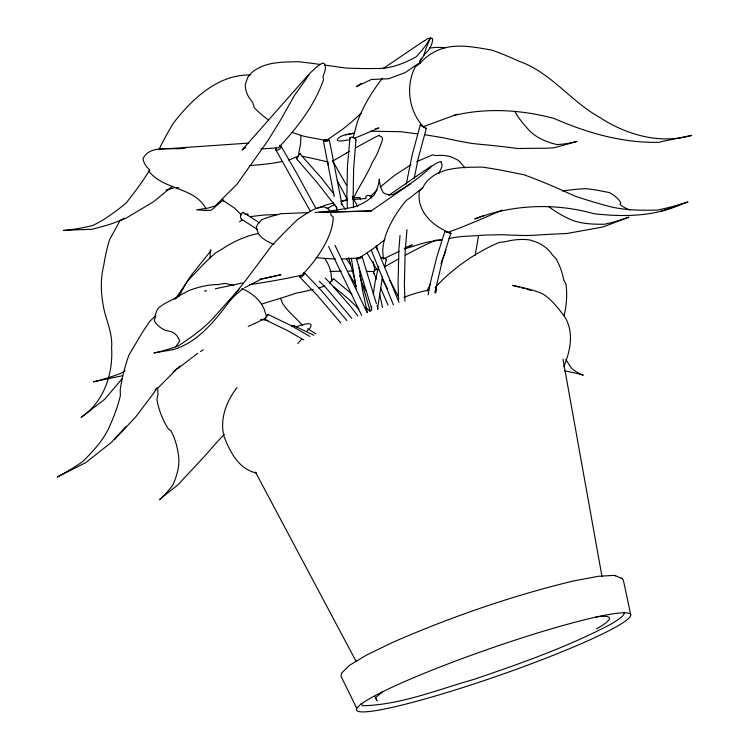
<?xml version="1.0" encoding="UTF-8"?>
<svg xmlns="http://www.w3.org/2000/svg" width="749" height="749" viewBox="0 0 749 749"><rect width="100%" height="100%" fill="white"/><g stroke="black" fill="none" stroke-linecap="round" stroke-linejoin="round"><path stroke-width="1.12" d="M444.906 231.366L450.832 233.314L444.906 231.366L436.929 256.645L430.45 282.429L428.091 294.919M336.807 207.838L317.164 182.606L296.417 158.666L299.787 153.657L321.059 177.541L333.876 194M300.152 153.433L299.759 154.378M377.449 309.215L382.542 276.381M371.279 310.666L371.579 306.182M406.95 229.671L405.181 251.355L404.394 283.974L404.937 301.117M347.405 208.325L346.881 195.789L347.461 166.156L349.998 137.516C351.993 136.224 355.494 137.797 355.962 140.1L353.65 168.132L353.125 197.287L353.575 207.763M400.022 235.57L398.88 249.483L398.065 282.626L398.608 300.424M210.366 249.698L210.048 257.778M478.442 236.225L475.222 255.278M373.302 294.376L375.109 281.924L378.657 266.195M327.688 162.121L328.305 164.855M434.804 292.765L442.893 258.405L450.832 233.314M353.107 137.947L357.198 122.508A105.253 53.881 -46.2 0 1 382.561 78.111M406.258 184.179L412.296 154.537L420.311 124.868L426.293 128.491L418.354 157.908L414.244 178.103M384.537 267.468L386.287 259.678M564.016 315.769L564.652 313.232A120.879 101.387 -12.7 0 0 566.413 287.953L565.972 284.143L563.763 280.023L562.536 274.658A121.319 92.679 -19.1 0 0 555.964 258.555L552.341 254.81A61.184 41.822 -25.9 0 0 536.2 242.058L530.217 240.036A61.287 35.952 -30 0 0 504.508 241.861L499.265 242.386A93.541 44.107 -33.7 0 0 442.715 279.705L435.253 287.382M441.423 262.197L441.929 260.512M435.515 293.093L436.489 289.985M438.895 173.599L439.588 171.484A69.02 12.677 -36.9 0 0 441.227 163.132L441.376 161.709A137.853 8.07 -35.1 0 0 436.864 162.964L432.454 165.669A137.788 10.196 -34 0 1 417.905 178.196L410.115 183.926A160.277 4.897 -35.1 0 1 396.68 192.306L393.047 194.59L389.78 194.777L384.733 193.701L382.926 192.147A158.751 57.617 -42.2 0 1 379.35 179.02A161.943 76.726 -1.5 0 1 374.238 194.965C367.122 201.65 357.685 207.042 347.808 208.175A163.769 21.234 -1.9 0 1 324.12 211.817L315.104 212.426M430.104 284.395L427.061 291.211M440.955 263.648L441.18 263.039M355.962 140.1L355.457 140.784M276.044 147.937L275.735 149.66L310.273 211.087M563.782 366.626C570.27 351.393 574.202 332.687 565.158 317.576C558.894 308.813 551.994 299.974 542.941 293.964C533.325 289.751 522.905 287.466 512.653 285.406L519.141 287.157M353.771 197.811C359.408 185.612 367.422 174.601 372.478 162.065A60.435 21.506 -42 0 0 377.449 153.18L382.046 141.205A59.929 12.134 -36.4 0 0 381.484 136.739L379.266 135.906L379.387 135.185A99.711 3.698 -31.4 0 0 356.018 147.665M329.401 140.335C322.098 143.611 322.079 137.807 329.401 140.335L342.059 204.926M120.196 220.29L109.579 239.643A154.884 116.9 -57 0 0 103.811 265.174C99.889 280.266 101.012 295.789 104.336 310.985C107.519 323.325 112.668 334.784 111.61 348.051C113.202 374.21 103.699 402.222 81.135 417.333L104.514 399.479L122.153 378.704M426.293 128.491L421.406 125.682M247.797 215.15L247.91 213.877L244.942 214.579M175.369 298.898L177.794 295.424A164.977 29.876 -59.4 0 0 191.164 275.407L211.059 250.503M298.018 156.962L298.505 156.298M156.204 389.686L136.037 416.556L114.831 439.148M239.1 289.161C220.449 312.164 203.119 340.945 172.972 349.671M308.373 74.891L242.039 150.072L245.663 147.441M237.012 387.682C226.31 401.043 219.232 420.086 224.279 437.154C230.289 452.302 239.062 469.445 256.598 473.05M297.128 158.067L296.417 158.666M423.887 55.201L428.259 50.455A161.615 32.413 -27.7 0 0 432.622 39.894L432.557 38.648L429.926 38.283L426.874 38.948L424.674 40.877M175.706 346.824L179.788 340.973L178.477 338.361A160.595 42.159 -24 0 0 171.736 331.798L165.323 330.309A144.145 48.938 -24.7 0 1 154.94 321.649L154.144 319.954L155.418 317.51L155.399 315.441A144.089 33.04 -20.6 0 1 158.413 307.923L161.625 305.639A71.277 8.539 -16.9 0 1 176.979 297.531M370.212 196.678L377.093 189.918M158.367 387.523L179.891 365.971M155.886 315.301L150.128 320.984A130.579 67.747 -50.8 0 0 136.393 342.527L128.875 355.176L127.264 359.885A130.335 65.069 -59.9 0 0 120.224 389.78L120.374 395.622L119.334 399.816A152.599 85.648 -47.9 0 1 110.309 424.711C104.523 439.054 93.522 450.832 82.699 461.618A153.039 86.322 -24 0 1 57.214 477.029L85.629 462.713L111.844 442.013L116.572 436.77A132.133 1.741 -46.7 0 0 125.879 426.612M306.968 330.974L309.843 328.287A96.312 10.992 -31 0 0 299.375 325.721L296.117 326.873M173.01 372.122L177.307 368.283M380.23 187.053L394.451 175.463L411.014 164.696M228.417 301.248L242.938 288.571M222.509 200.563L211.246 210.235L206.499 210.506M382.318 691.973L375.567 697.694L376.981 700.624L374.8 696.514M172.167 186.398L153.873 201.537L126.188 218.062L120.907 220.449M266.269 317.426L265.539 317.969A103.493 3.511 -21.3 0 1 251.907 324.748M420.198 63.253L415.227 66.942C405.349 86.172 408.748 110.749 423.297 126.693L457.293 114.232M239.549 221.863L241.955 220.103M125.092 370.914L121.038 373.264A148.461 91.575 -7.7 0 1 93.466 381.84A128.641 7.172 -12.1 0 1 122.106 375.82M388.628 195.433L431.33 166.016M410.227 183.982L371.12 210.975L365.175 211.583M418.625 63.393L405.078 72.653L388.553 78.748L371.354 79.488L356.421 86.622L361.233 83.364M383.348 68.402L424.655 40.455M124.053 218.202C114.419 223.848 102.753 226.367 92.052 229.288A131.571 12.106 -4.3 0 0 63.384 230.458A145.081 114.457 -13.9 0 0 93.279 225.318L101.948 220.646A154.931 113.352 -36.3 0 0 126.534 202.633L132.713 194.487A175.856 115.87 -49.9 0 0 149.669 170.051M200.507 351.553L203.344 349.792M333.062 160.913L346.413 153.142M385.023 266.653L388.31 264.743A94.655 9.194 -31.6 0 1 398.833 258.789M326.882 208.597L335.168 204.271M244.614 287.71L261.055 279.237L280.978 274.733L259.463 279.34M399.086 251.336L383.357 259.004L382.748 250.84A101.049 50.979 -36 0 1 406.239 200.507L412.025 196.388A66.062 36.13 -26.5 0 1 422.857 188.027M404.329 248.78L412.184 244.951L405.097 247.872M416.519 161.728L432.557 154.912L436.536 155.567A56.681 36.645 -42.5 0 1 451.151 156.878L458.369 160.342L465.185 167.945M317.361 208.437L324.729 205.385L333.726 202.792M355.054 138.097L378.928 127.995L375.595 128.669M341.329 201.518L347.152 199.393M484.369 215.459L474.735 218.942C512.616 204.477 554.7 202.67 593.714 213.68C622.794 217.032 653.25 216.779 680.41 204.627M660.449 211.461L661.966 210.946M261.953 303.972L270.249 301.37A64.264 5.449 -15.4 0 0 296.155 293.14L302.165 291.932A101.415 9.269 -7 0 0 313.241 289.367M174.76 187.54L168.188 189.637A61.193 45.726 -26.7 0 0 166.156 189.974M257.993 233.51L251.027 235.242A66.249 40.362 -26.9 0 0 222.556 248.762L215.731 252.797A128.482 74.282 -36.4 0 0 197.811 270.258L187.812 280.65L185.246 284.826A128.238 71.754 -46 0 0 178.852 296.67M428.306 290.078L423.129 291.286A93.176 18.566 -3.6 0 0 403.973 297.456M204.477 291.146L206.537 290.687M215.319 288.777L242.489 282.972M345.561 134.792L354.464 132.976M660.721 141.776L691.786 135.372C659.972 144.613 626.436 134.857 599.462 117.265C570.813 101.368 550.889 72.466 519.254 61.343A162.599 77.821 24.9 0 0 492.074 50.155C472.9 46.85 451.179 42.038 433.315 52.58A64.742 40.998 5.4 0 0 420.198 63.253M349.399 139.745L343.688 140.709A107.772 8.379 -20 0 1 340.495 136.552L344.325 135.045L351.365 133.837M352.592 197.979L360.035 197.483L360.512 199.74M429.748 48.03L436.807 47.337L445.561 47.664M340.945 201.294L347.611 200.217M352.358 133.659L354.352 133.313M172.532 349.755L171.671 349.905A159.827 1.226 -10.6 0 0 153.938 352.976A171.699 64.236 -38.3 0 0 178.159 345.926C191.501 337.293 205.001 327.772 215.431 315.582A173.066 11.89 -49.3 0 0 237.105 291.23L245.972 280.051A141.355 3.473 -52.9 0 0 268.217 250.306L271.41 246L280.969 236.038A141.28 11.769 -48.3 0 1 297.278 219.785L301.819 216.63A72.456 14.053 -44.4 0 1 319.224 207.333L323.868 206.921A72.522 22.564 -40.2 0 1 330.019 211.237M453.697 115.468C486.869 107.613 521.323 109.691 554.082 118.482C587.553 133.088 623.243 143.349 660.056 142.291M250.69 216.564L263.817 215.029L277.467 214.551M352.891 199.552L365.362 198.504M159.125 149.304L248.499 143.096M261.008 148.967L278.338 147.825C297.128 127.995 314.421 105.693 323.54 79.647L322.988 76.52A68.477 16.216 -45.8 0 0 325.422 66.83L324.57 63.787L322.435 63.028L316.939 66.67L310.264 72.896A175.378 13.276 -50 0 1 298.832 89.346L294.582 95.226L280.379 120.383L267.964 140.512L237.002 184.226L215.057 206.022L207.613 208.185L196.594 209.814L205.956 210.535L205.872 209.739M322.931 212.295L371.12 210.975L318.447 212.342M370.352 131.215L400.809 131.702L417.212 133.856M366.289 271.316L374.088 271.615M175.762 187.606L178.768 187.802M250.438 74.966C217.828 74.32 192.203 99.008 173.543 122.911A152.787 75.743 -59.5 0 0 158.891 149.669M279.723 145.334L280.941 145.98L296.754 173.319L316.069 208.681M424.955 134.764L443.09 137.732A156.962 35.952 17.4 0 0 472.338 143.49L482.281 144.529A133.537 20.523 9.2 0 1 509.048 147.384L517.868 148.536A120.186 8.969 -0.7 0 1 545.085 148.255L553.708 147.862A113.679 6.245 -13.9 0 0 577.048 141.421A131.45 70.041 -43.4 0 1 556.947 144.576C545.909 141.973 534.393 137.076 527.109 128.06A150.736 114.354 -19.4 0 1 514.844 111.47M185.593 147.974C172.682 150.802 150.465 143.668 143.031 158.582A179.095 52.776 -9.9 0 0 146.795 166.933L149.051 169.377L149.585 172.083C164.396 190.143 194.703 187.25 205.909 208.55M630.733 614.779A145.166 14.175 -19.2 0 0 421.547 674.409A145.166 14.175 -19.2 0 0 428.512 697.974A145.166 14.175 -19.2 0 0 630.733 614.779L623.411 580.363L621.904 578.471L614.377 575.363L598.488 576.271L573.051 581.065C511.38 595.961 451.226 616.886 393.075 642.183L366.495 655.085L349.306 665.458L341.441 673.323L341.085 676.413L356.777 708.339M324.916 65.126L346.459 68.093A181.97 48.292 8.7 0 0 376.27 68.477C390.201 68.955 404.16 63.478 416.116 56.849A154.406 103.418 0.5 0 0 430.703 37.45A144.754 37.534 -47.4 0 0 423.831 55.566L422.08 58.319A155.043 9.615 -37.2 0 0 419.702 62.654L420.086 61.109A174.461 16.843 -30.2 0 1 421.518 58.197M259.547 222.818L243.06 212.304C240.71 212.725 239.483 217.79 241.534 219.073M564.699 370.97L566.01 371.186A113.005 24.895 -0.4 0 1 583.284 375.127A122.218 60.285 -33.6 0 1 571.534 368.283L565.71 359.342M328.006 161.971L309.431 157.693A102.913 29.192 10.2 0 0 302.259 156.326M521.304 287.747L524.543 288.618M526.716 289.198L531.041 290.369M615.06 575.447L615.725 575.747M621.23 578.172L621.904 578.471M293.805 325.656L313.887 335.28M267.861 314.337L290.743 325.431L309.852 336.441M265.212 319.776L287.906 330.786L303.719 339.915M222.247 199.871L234.325 207.988L241.384 214.869M241.178 219.017L257.516 229.466M420.863 125.317L420.292 124.905M333.839 279.002L351.936 294.085M333.577 286.567L348.8 299.263L358.818 308.953M365.784 307.333L369.847 311.247M243.06 212.304L243.565 213.1M325.066 277.973L329.897 282.813M319.252 281.175L326.658 288.599L351.861 318.362M299.937 277.205L317.464 295.593L340.879 323.044M304.618 272.954L322.201 291.455L346.918 320.572M330.14 283.056L350.317 306.098L357.9 315.938M341.001 203.138L345.551 209.636M275.735 149.66L275.988 150.034C278.244 150.98 281.193 148.321 280.941 145.98M346.637 259.079L350.401 264.809M367.141 253.19L377.721 271.063M349.362 274.508L356.43 286.071M361.121 703.367L362.535 705.773C400.958 704.809 437.5 689.689 474.098 679.315C520.031 663.689 566.075 647.511 609.209 625.078A139.642 13.95 -19.2 0 0 624.151 612.616M332.65 160.801L346.413 185.05M337.116 180.406L347.358 199.627M361.72 283.225L366.158 291.089M389.911 280.416L398.515 296.894M382.168 279.031L387.72 288.983M255.465 472.113L356.187 661.517M352.32 196.266L357.554 206.481M350.148 138.883L349.839 137.91M334.981 245.298L367.076 312.436M328.605 246.468L361.617 315.348M222.837 199.403L223.745 201.238M373.751 272.982L376.55 279.068M376.017 246.065L399.002 302.399M371.223 250.11L393.45 304.927M380.745 288.206L388.01 305.096M371.382 197.951C370.858 194.197 364.491 194.581 365.802 198.7M377.065 305.77L378.133 309.094M371.935 309.496L359.052 267.58M370.231 311.256L359.754 275.492M376.447 303.766L362.254 257.113M356.402 258.723L358.387 265.371M355.429 282.064L348.781 257.6M382.542 307.558L379.574 293.973M336.357 206.78L337.153 210.16M266.298 316.041L264.154 309.112A104.083 58.956 -21.7 0 0 241.964 288.534M367.338 312.707L362.572 290.34L358.612 265.23M334.204 196.65L323.334 140.643M373.236 261.588L374.828 270.37M562.986 359.174L601.981 576.477M351.337 258.255L356.065 288.477M376.522 245.522L377.224 250.147M332.902 161.466L332.968 162.215M331.919 281.287L330.946 272.514A101.986 62.644 -5.8 0 0 324.645 258.255M157.767 388.413L157.927 394.349L156.925 399.62L157.702 403.533A123.585 95.778 -46.2 0 0 167.055 426.864L168.413 428.943L170.959 430.787L172.551 433.914A132.901 96.555 -28.6 0 1 178.168 453.463C180.387 464.108 177.213 475.25 172.822 484.996A132.742 72.784 -10.7 0 1 159.49 499.714A117.387 14.231 -35.3 0 1 177.878 484.865L207.211 453.351A117.509 33.565 -53.1 0 1 224.232 434.401M662.959 210.609A147.871 3.736 -20 0 0 688.013 201.949A166.447 83.336 -4.9 0 1 657.613 210.066C640.217 210.497 622.129 210.385 605.314 205.348A166.952 54.022 14.1 0 1 574.642 195.976L562.958 190.677A137.423 30.54 20.6 0 0 529.243 176.708L523.982 174.751L508.505 171.661A137.479 40.399 13.8 0 0 481.972 167.074L474.323 167.196A70.996 26.636 7.6 0 0 445.327 170.295L437.847 173.103A71.099 32.01 0.5 0 0 423.129 187.119L419.534 190.639A110.243 57.636 -8.1 0 0 438.539 227.097L447.874 232.34L455.186 229.662A109.972 5.674 -25 0 0 502.083 210.085M374.088 273.46A2.959 2.228 -24.9 0 1 374.247 270.614A2.959 2.228 -24.9 0 1 377.627 269.397M308.663 212.65A137.039 1.61 -1.6 0 0 284.302 213.568L280.763 213.718L273.319 215.815A137.095 19.689 -2.8 0 0 261.476 219.803L260.043 221.713A69.367 18.8 -3.1 0 0 257.281 230.561L258.658 234.091A69.404 27.956 -3.5 0 0 273.891 244.427M330 283.581A2.987 0.777 -50.2 0 1 331.863 280.192A2.987 0.777 -50.2 0 1 333.867 279.574M629.928 209.982A148.162 26.833 -1.8 0 1 620.949 205.207L619.985 204.262L620.799 203.157L620.425 202.277A141.58 34.641 1.7 0 0 611.53 193.813L609.443 192.587L600.941 190.939A141.673 24.155 -4.9 0 0 585.952 188.673L579.876 188.982A69.142 6.666 -10.9 0 0 562.33 190.976M435.412 287.195A2.874 2.266 17.6 0 1 435.665 290.874M360.241 257.094A3.052 0.571 -16.6 0 1 361.467 257.712A3.052 0.571 -16.6 0 1 356.608 258.92A3.052 0.571 -16.6 0 1 359.492 257.281M265.642 319.542A3.024 0.571 -64.1 0 1 265.296 318.606A3.024 0.571 -64.1 0 1 266.99 315.104A3.024 0.571 -64.1 0 1 267.936 314.842M267.824 315.329A3.024 0.571 -64.1 0 1 267.636 315.928M380.941 257.918A3.005 1.039 12.8 0 1 384.714 258.321A3.005 1.039 12.8 0 1 386.128 259.912M197.67 353.313A65.303 0.534 -37.5 0 1 193.673 356.384M192.868 357.001A65.303 0.534 -37.5 0 1 190.452 358.865M189.647 359.473A65.303 0.534 -37.5 0 1 177.831 368.517M155.109 389.826A135.166 1.133 -44.9 0 1 157.412 387.505M445.842 249.82A61.484 22.105 -36 0 1 442.182 259.678M260.68 319.364A96.893 51.887 -9.7 0 1 268.02 320.506M405.237 255.278A94.655 9.194 -31.6 0 1 436.33 239.989L437.519 240.289A61.605 14.353 -33.6 0 1 441.648 240.186M291.792 326.208A2.921 1.779 -64.8 0 1 294.16 325.974M301.426 339.353A61.624 11.441 -38.2 0 1 297.849 343.585M548.633 206.481A142.872 87.38 -12 0 0 567.068 217.847C578.368 223.895 591.953 224.382 604.546 224.213A143.181 72.999 -34 0 0 628.907 217.135A123.641 2.621 -20.5 0 1 602.954 226.975L567.021 233.491L558.894 233.838A123.622 8.033 -1.1 0 0 534.973 235.223L526.996 235.514A132.264 11.984 5.5 0 1 501.69 234.709L484.622 235.111A132.507 9.26 -2.5 0 1 462.358 236.469L455.289 237.358A63.74 2.837 -9.9 0 1 448.604 238.547M441.751 239.727A63.74 2.837 -9.9 0 1 427.436 242.086L419.515 244.305A63.862 1.077 -17.7 0 1 404.75 248.837M233.857 285.556A104.083 58.956 -21.7 0 0 224.822 283.422L218.193 284.545A67.635 38.19 -32.3 0 0 189.225 290.462L180.649 294.834A67.476 37.207 -41.8 0 0 174.274 299.076M251.027 325.15A103.493 3.511 -21.3 0 1 248.247 326.395M384.93 239.605A108.914 49.312 -41.7 0 1 371.036 250.213L359.323 257.918L344.774 258.854A108.914 58.946 -4 0 1 341.656 258.92M280.145 298.224A61.83 27.779 0.2 0 0 281.24 299.862L282.467 303.279A124.512 70.734 -1.1 0 0 292.297 314.758L301.079 323.793A124.147 84.497 -1 0 0 302.699 325.057M329.878 271.522A94.767 17.433 1 0 1 341.254 271.166M348.238 271.082A94.767 17.433 1 0 1 353.266 271.082M324.804 285.987A101.415 9.269 -7 0 1 318.802 287.878M302.999 273.254A3.174 1.002 -43.6 0 1 304.403 274.022A3.174 1.002 -43.6 0 1 300.817 277.28A3.174 1.002 -43.6 0 1 300.667 275.379M330.646 213.062A72.522 22.564 -40.2 0 1 330.908 215.16L333.23 217.116A113.258 49.162 -35.2 0 1 311.181 264.818L302.278 275.08L290.247 277.645A113.23 13.014 -7.2 0 1 249.838 284.611M315.956 333.82A124.147 84.497 -1 0 1 307.773 328.736M335.44 258.901A108.914 58.946 -4 0 1 316.115 257.544M300.873 135.288A113.801 89.852 -9.3 0 1 300.873 138.275L300.508 144.248L298.28 156.054L290.799 159.284A110.721 18.922 2.2 0 1 288.309 160.024M361.177 113.202A118.529 45.642 -50.7 0 1 341.722 129.923L326.367 140.494L305.339 136.618A114.035 82.933 -4.7 0 1 292.073 132.32M346.422 153.133A99.711 3.698 -31.4 0 1 349.409 151.42M320.506 64.498A153.592 16.59 10.6 0 0 298.467 61.69C285.603 62.055 270.81 61.661 259.201 67.747A68.131 28.396 4.3 0 0 251.392 72.934L247.835 77.147L245.288 84.44A67.625 38.817 0.8 0 0 248.649 96.949L252.89 102.819L254.154 107.556A114.035 82.933 -4.7 0 0 268.451 119.868M282.598 161.4A110.721 18.922 2.2 0 1 249.323 165.585M595.951 616.923A123.988 12.387 -19.2 0 1 596.579 628.804"/></g></svg>
